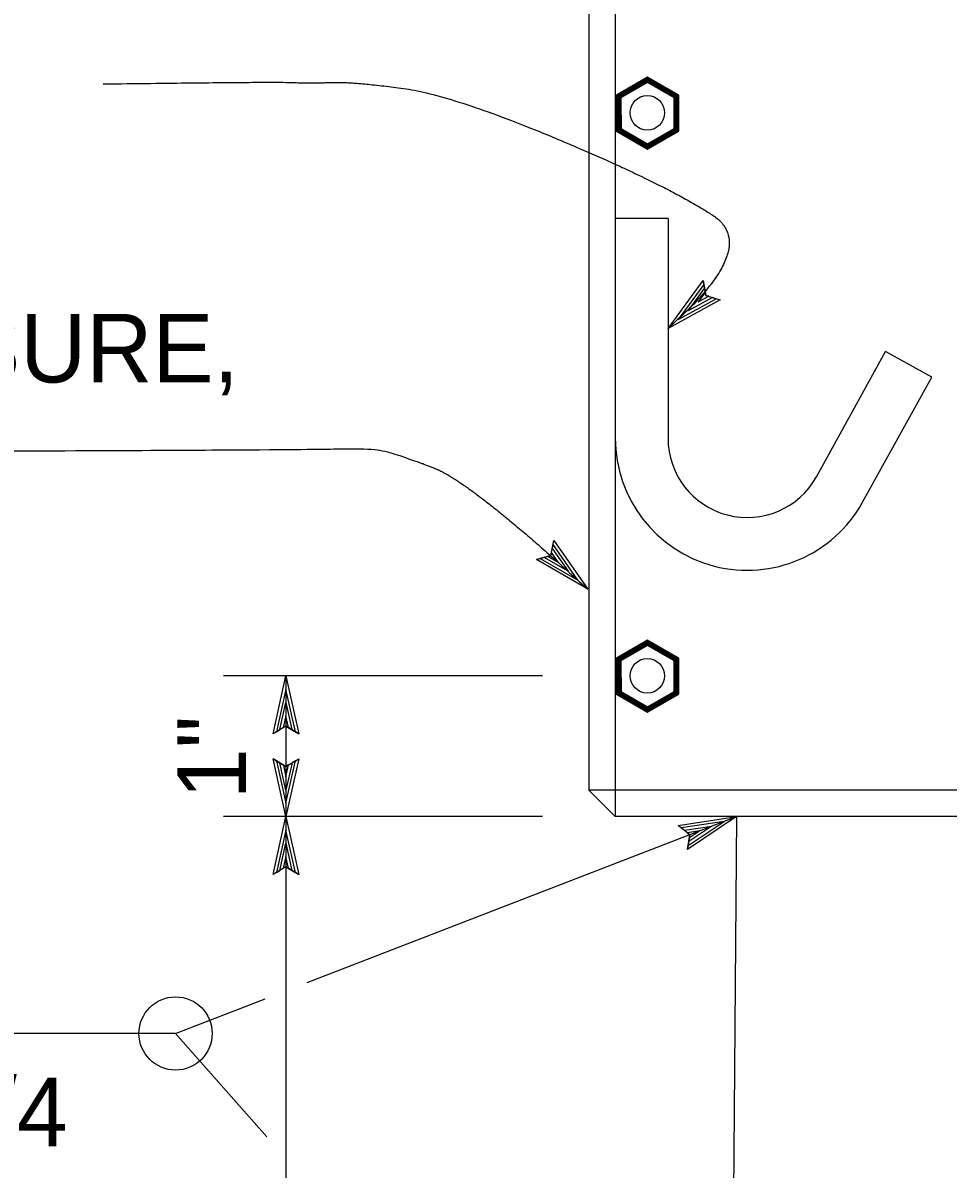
# Model space of a CAD drawing. Extents: x -894 to 867, y -474 to 712.
# Drawn here: x -250.7 to -156.1, y -10.5 to 106.6 of the extents above; entities that cross this region are included whole.
import ezdxf

# ---------------------------------------------------------------- set-up
doc = ezdxf.new("R2010")
doc.units = 0
doc.layers.add('57 Undefined', color=7, linetype='Continuous')
doc.layers.add('60 Nongeo Data', color=7, linetype='Continuous')

msp = doc.modelspace()

# ---------------------------------------------------------------- linework, layer by layer
at = {"layer": '60 Nongeo Data'}
for p, q in [((-190.14, 111.79), (-190.14, 25.54)), ((-192.83, 109.09), (-192.83, 28.23)), ((-190.14, 86.64), (-190.14, 64.18)), ((-184.75, 86.64), (-190.14, 86.64)), ((-184.75, 86.64), (-184.75, 64.18)), ((-169.59, 60.26), (-162.51, 73.03)), ((-157.79, 70.42), (-162.51, 73.03)), ((-164.87, 57.65), (-157.79, 70.42)), ((-197.56, 39.91), (-230.18, 39.91)), ((-223.79, 39.91), (-223.79, 25.54)), ((-106.58, 28.23), (-192.83, 28.23)), ((-190.14, 25.54), (-192.83, 28.23)), ((-197.56, 25.54), (-230.18, 25.54)), ((-223.79, 25.54), (-223.79, -60.71)), ((-221.61, 8.59), (-177.74, 25.54)), ((-109.28, 25.54), (-190.14, 25.54)), ((-177.74, 25.54), (-178.46, -60.71)), ((-235.07, 3.39), (-225.92, 6.92)), ((-235.07, 3.39), (-280.79, 3.39)), ((-235.07, 3.39), (-225.75, -7.16))]:
    msp.add_line(p, q, dxfattribs=at)
for points in [[(-190.03, 95.54), (-186.83, 93.7), (-183.65, 95.55), (-183.65, 99.23), (-186.84, 101.07), (-190.03, 99.22), (-190.03, 95.54)], [(-190.03, 95.54), (-186.83, 93.7), (-183.65, 95.55), (-183.65, 99.23), (-186.84, 101.07), (-190.03, 99.22), (-190.03, 95.54)], [(-190.03, 95.54), (-186.83, 93.7), (-183.65, 95.55), (-183.65, 99.23), (-186.84, 101.07), (-190.03, 99.22), (-190.03, 95.54)], [(-190.03, 95.54), (-186.83, 93.7), (-183.65, 95.55), (-183.65, 99.23), (-186.84, 101.07), (-190.03, 99.22), (-190.03, 95.54)], [(-190.03, 95.54), (-186.83, 93.7), (-183.65, 95.55), (-183.65, 99.23), (-186.84, 101.07), (-190.03, 99.22), (-190.03, 95.54)], [(-190.01, 95.57), (-186.83, 93.75), (-183.69, 95.57), (-183.69, 99.21), (-186.84, 101.02), (-189.99, 99.2), (-189.99, 95.54)], [(-190.01, 95.57), (-186.83, 93.75), (-183.69, 95.57), (-183.69, 99.21), (-186.84, 101.02), (-189.99, 99.2), (-189.99, 95.54)], [(-190.01, 95.57), (-186.83, 93.75), (-183.69, 95.57), (-183.69, 99.21), (-186.84, 101.02), (-189.99, 99.2), (-189.99, 95.54)], [(-190.01, 95.57), (-186.83, 93.75), (-183.69, 95.57), (-183.69, 99.21), (-186.84, 101.02), (-189.99, 99.2), (-189.99, 95.54)], [(-190.01, 95.57), (-186.83, 93.75), (-183.69, 95.57), (-183.69, 99.21), (-186.84, 101.02), (-189.99, 99.2), (-189.99, 95.54)], [(-189.99, 95.61), (-186.83, 93.79), (-183.73, 95.6), (-183.73, 99.19), (-186.84, 100.98), (-189.95, 99.18), (-189.95, 95.54)], [(-189.99, 95.61), (-186.83, 93.79), (-183.73, 95.6), (-183.73, 99.19), (-186.84, 100.98), (-189.95, 99.18), (-189.95, 95.54)], [(-189.99, 95.61), (-186.83, 93.79), (-183.73, 95.6), (-183.73, 99.19), (-186.84, 100.98), (-189.95, 99.18), (-189.95, 95.54)], [(-189.99, 95.61), (-186.83, 93.79), (-183.73, 95.6), (-183.73, 99.19), (-186.84, 100.98), (-189.95, 99.18), (-189.95, 95.54)], [(-189.99, 95.61), (-186.83, 93.79), (-183.73, 95.6), (-183.73, 99.19), (-186.84, 100.98), (-189.95, 99.18), (-189.95, 95.54)], [(-189.97, 95.64), (-186.83, 93.84), (-183.77, 95.62), (-183.77, 99.16), (-186.84, 100.93), (-189.91, 99.15), (-189.91, 95.54)], [(-189.97, 95.64), (-186.83, 93.84), (-183.77, 95.62), (-183.77, 99.16), (-186.84, 100.93), (-189.91, 99.15), (-189.91, 95.54)], [(-189.97, 95.64), (-186.83, 93.84), (-183.77, 95.62), (-183.77, 99.16), (-186.84, 100.93), (-189.91, 99.15), (-189.91, 95.54)], [(-189.97, 95.64), (-186.83, 93.84), (-183.77, 95.62), (-183.77, 99.16), (-186.84, 100.93), (-189.91, 99.15), (-189.91, 95.54)], [(-189.97, 95.64), (-186.83, 93.84), (-183.77, 95.62), (-183.77, 99.16), (-186.84, 100.93), (-189.91, 99.15), (-189.91, 95.54)], [(-189.95, 95.68), (-186.83, 93.89), (-183.8, 95.64), (-183.81, 99.14), (-186.84, 100.89), (-189.87, 99.13), (-189.87, 95.54)], [(-189.95, 95.68), (-186.83, 93.89), (-183.8, 95.64), (-183.81, 99.14), (-186.84, 100.89), (-189.87, 99.13), (-189.87, 95.54)], [(-189.95, 95.68), (-186.83, 93.89), (-183.8, 95.64), (-183.81, 99.14), (-186.84, 100.89), (-189.87, 99.13), (-189.87, 95.54)], [(-189.95, 95.68), (-186.83, 93.89), (-183.8, 95.64), (-183.81, 99.14), (-186.84, 100.89), (-189.87, 99.13), (-189.87, 95.54)], [(-189.95, 95.68), (-186.83, 93.89), (-183.8, 95.64), (-183.81, 99.14), (-186.84, 100.89), (-189.87, 99.13), (-189.87, 95.54)], [(-189.93, 95.71), (-186.83, 93.93), (-183.84, 95.66), (-183.85, 99.12), (-186.84, 100.84), (-189.83, 99.11), (-189.83, 95.54)], [(-189.93, 95.71), (-186.83, 93.93), (-183.84, 95.66), (-183.85, 99.12), (-186.84, 100.84), (-189.83, 99.11), (-189.83, 95.54)], [(-189.93, 95.71), (-186.83, 93.93), (-183.84, 95.66), (-183.85, 99.12), (-186.84, 100.84), (-189.83, 99.11), (-189.83, 95.54)], [(-189.93, 95.71), (-186.83, 93.93), (-183.84, 95.66), (-183.85, 99.12), (-186.84, 100.84), (-189.83, 99.11), (-189.83, 95.54)], [(-189.93, 95.71), (-186.83, 93.93), (-183.84, 95.66), (-183.85, 99.12), (-186.84, 100.84), (-189.83, 99.11), (-189.83, 95.54)], [(-189.91, 95.74), (-186.83, 93.98), (-183.88, 95.69), (-183.89, 99.1), (-186.84, 100.8), (-189.79, 99.09), (-189.79, 95.54)], [(-189.91, 95.74), (-186.83, 93.98), (-183.88, 95.69), (-183.89, 99.1), (-186.84, 100.8), (-189.79, 99.09), (-189.79, 95.54)], [(-189.91, 95.74), (-186.83, 93.98), (-183.88, 95.69), (-183.89, 99.1), (-186.84, 100.8), (-189.79, 99.09), (-189.79, 95.54)], [(-189.91, 95.74), (-186.83, 93.98), (-183.88, 95.69), (-183.89, 99.1), (-186.84, 100.8), (-189.79, 99.09), (-189.79, 95.54)], [(-189.91, 95.74), (-186.83, 93.98), (-183.88, 95.69), (-183.89, 99.1), (-186.84, 100.8), (-189.79, 99.09), (-189.79, 95.54)], [(-189.89, 95.78), (-186.83, 94.02), (-183.92, 95.71), (-183.93, 99.07), (-186.84, 100.75), (-189.76, 99.06), (-189.75, 95.54)], [(-189.89, 95.78), (-186.83, 94.02), (-183.92, 95.71), (-183.93, 99.07), (-186.84, 100.75), (-189.76, 99.06), (-189.75, 95.54)], [(-189.89, 95.78), (-186.83, 94.02), (-183.92, 95.71), (-183.93, 99.07), (-186.84, 100.75), (-189.76, 99.06), (-189.75, 95.54)], [(-189.89, 95.78), (-186.83, 94.02), (-183.92, 95.71), (-183.93, 99.07), (-186.84, 100.75), (-189.76, 99.06), (-189.75, 95.54)], [(-189.89, 95.78), (-186.83, 94.02), (-183.92, 95.71), (-183.93, 99.07), (-186.84, 100.75), (-189.76, 99.06), (-189.75, 95.54)], [(-189.87, 95.81), (-186.83, 94.07), (-183.96, 95.73), (-183.97, 99.05), (-186.84, 100.71), (-189.72, 99.04), (-189.71, 95.54)], [(-189.87, 95.81), (-186.83, 94.07), (-183.96, 95.73), (-183.97, 99.05), (-186.84, 100.71), (-189.72, 99.04), (-189.71, 95.54)], [(-189.87, 95.81), (-186.83, 94.07), (-183.96, 95.73), (-183.97, 99.05), (-186.84, 100.71), (-189.72, 99.04), (-189.71, 95.54)], [(-189.87, 95.81), (-186.83, 94.07), (-183.96, 95.73), (-183.97, 99.05), (-186.84, 100.71), (-189.72, 99.04), (-189.71, 95.54)], [(-189.87, 95.81), (-186.83, 94.07), (-183.96, 95.73), (-183.97, 99.05), (-186.84, 100.71), (-189.72, 99.04), (-189.71, 95.54)], [(-189.85, 95.85), (-186.83, 94.11), (-184, 95.75), (-184.01, 99.03), (-186.84, 100.66), (-189.68, 99.02), (-189.67, 95.54)], [(-189.85, 95.85), (-186.83, 94.11), (-184, 95.75), (-184.01, 99.03), (-186.84, 100.66), (-189.68, 99.02), (-189.67, 95.54)], [(-189.85, 95.85), (-186.83, 94.11), (-184, 95.75), (-184.01, 99.03), (-186.84, 100.66), (-189.68, 99.02), (-189.67, 95.54)], [(-189.85, 95.85), (-186.83, 94.11), (-184, 95.75), (-184.01, 99.03), (-186.84, 100.66), (-189.68, 99.02), (-189.67, 95.54)], [(-189.85, 95.85), (-186.83, 94.11), (-184, 95.75), (-184.01, 99.03), (-186.84, 100.66), (-189.68, 99.02), (-189.67, 95.54)], [(-189.83, 95.88), (-186.83, 94.16), (-184.04, 95.78), (-184.05, 99), (-186.84, 100.61), (-189.64, 99), (-189.63, 95.54)], [(-189.83, 95.88), (-186.83, 94.16), (-184.04, 95.78), (-184.05, 99), (-186.84, 100.61), (-189.64, 99), (-189.63, 95.54)], [(-189.83, 95.88), (-186.83, 94.16), (-184.04, 95.78), (-184.05, 99), (-186.84, 100.61), (-189.64, 99), (-189.63, 95.54)], [(-189.83, 95.88), (-186.83, 94.16), (-184.04, 95.78), (-184.05, 99), (-186.84, 100.61), (-189.64, 99), (-189.63, 95.54)], [(-189.83, 95.88), (-186.83, 94.16), (-184.04, 95.78), (-184.05, 99), (-186.84, 100.61), (-189.64, 99), (-189.63, 95.54)], [(-189.81, 95.92), (-186.83, 94.2), (-184.08, 95.8), (-184.09, 98.98), (-186.84, 100.57), (-189.6, 98.97), (-189.59, 95.54)], [(-189.81, 95.92), (-186.83, 94.2), (-184.08, 95.8), (-184.09, 98.98), (-186.84, 100.57), (-189.6, 98.97), (-189.59, 95.54)], [(-189.81, 95.92), (-186.83, 94.2), (-184.08, 95.8), (-184.09, 98.98), (-186.84, 100.57), (-189.6, 98.97), (-189.59, 95.54)], [(-189.81, 95.92), (-186.83, 94.2), (-184.08, 95.8), (-184.09, 98.98), (-186.84, 100.57), (-189.6, 98.97), (-189.59, 95.54)], [(-189.81, 95.92), (-186.83, 94.2), (-184.08, 95.8), (-184.09, 98.98), (-186.84, 100.57), (-189.6, 98.97), (-189.59, 95.54)], [(-189.79, 95.95), (-186.83, 94.25), (-184.12, 95.82), (-184.12, 98.96), (-186.84, 100.52), (-189.56, 98.95), (-189.55, 95.54)], [(-189.79, 95.95), (-186.83, 94.25), (-184.12, 95.82), (-184.12, 98.96), (-186.84, 100.52), (-189.56, 98.95), (-189.55, 95.54)], [(-189.79, 95.95), (-186.83, 94.25), (-184.12, 95.82), (-184.12, 98.96), (-186.84, 100.52), (-189.56, 98.95), (-189.55, 95.54)], [(-189.79, 95.95), (-186.83, 94.25), (-184.12, 95.82), (-184.12, 98.96), (-186.84, 100.52), (-189.56, 98.95), (-189.55, 95.54)], [(-189.79, 95.95), (-186.83, 94.25), (-184.12, 95.82), (-184.12, 98.96), (-186.84, 100.52), (-189.56, 98.95), (-189.55, 95.54)], [(-190.03, 38.04), (-186.83, 36.2), (-183.65, 38.05), (-183.65, 41.73), (-186.84, 43.57), (-190.03, 41.72), (-190.03, 38.04)], [(-190.03, 38.04), (-186.83, 36.2), (-183.65, 38.05), (-183.65, 41.73), (-186.84, 43.57), (-190.03, 41.72), (-190.03, 38.04)], [(-190.03, 38.04), (-186.83, 36.2), (-183.65, 38.05), (-183.65, 41.73), (-186.84, 43.57), (-190.03, 41.72), (-190.03, 38.04)], [(-190.03, 38.04), (-186.83, 36.2), (-183.65, 38.05), (-183.65, 41.73), (-186.84, 43.57), (-190.03, 41.72), (-190.03, 38.04)], [(-190.03, 38.04), (-186.83, 36.2), (-183.65, 38.05), (-183.65, 41.73), (-186.84, 43.57), (-190.03, 41.72), (-190.03, 38.04)], [(-190.01, 38.07), (-186.83, 36.25), (-183.69, 38.07), (-183.69, 41.71), (-186.84, 43.52), (-189.99, 41.7), (-189.99, 38.04)], [(-190.01, 38.07), (-186.83, 36.25), (-183.69, 38.07), (-183.69, 41.71), (-186.84, 43.52), (-189.99, 41.7), (-189.99, 38.04)], [(-190.01, 38.07), (-186.83, 36.25), (-183.69, 38.07), (-183.69, 41.71), (-186.84, 43.52), (-189.99, 41.7), (-189.99, 38.04)], [(-190.01, 38.07), (-186.83, 36.25), (-183.69, 38.07), (-183.69, 41.71), (-186.84, 43.52), (-189.99, 41.7), (-189.99, 38.04)], [(-190.01, 38.07), (-186.83, 36.25), (-183.69, 38.07), (-183.69, 41.71), (-186.84, 43.52), (-189.99, 41.7), (-189.99, 38.04)], [(-189.99, 38.11), (-186.83, 36.29), (-183.73, 38.1), (-183.73, 41.69), (-186.84, 43.48), (-189.95, 41.68), (-189.95, 38.04)], [(-189.99, 38.11), (-186.83, 36.29), (-183.73, 38.1), (-183.73, 41.69), (-186.84, 43.48), (-189.95, 41.68), (-189.95, 38.04)], [(-189.99, 38.11), (-186.83, 36.29), (-183.73, 38.1), (-183.73, 41.69), (-186.84, 43.48), (-189.95, 41.68), (-189.95, 38.04)], [(-189.99, 38.11), (-186.83, 36.29), (-183.73, 38.1), (-183.73, 41.69), (-186.84, 43.48), (-189.95, 41.68), (-189.95, 38.04)], [(-189.99, 38.11), (-186.83, 36.29), (-183.73, 38.1), (-183.73, 41.69), (-186.84, 43.48), (-189.95, 41.68), (-189.95, 38.04)], [(-189.97, 38.14), (-186.83, 36.34), (-183.77, 38.12), (-183.77, 41.66), (-186.84, 43.43), (-189.91, 41.65), (-189.91, 38.04)], [(-189.97, 38.14), (-186.83, 36.34), (-183.77, 38.12), (-183.77, 41.66), (-186.84, 43.43), (-189.91, 41.65), (-189.91, 38.04)], [(-189.97, 38.14), (-186.83, 36.34), (-183.77, 38.12), (-183.77, 41.66), (-186.84, 43.43), (-189.91, 41.65), (-189.91, 38.04)], [(-189.97, 38.14), (-186.83, 36.34), (-183.77, 38.12), (-183.77, 41.66), (-186.84, 43.43), (-189.91, 41.65), (-189.91, 38.04)], [(-189.97, 38.14), (-186.83, 36.34), (-183.77, 38.12), (-183.77, 41.66), (-186.84, 43.43), (-189.91, 41.65), (-189.91, 38.04)], [(-189.95, 38.18), (-186.83, 36.39), (-183.8, 38.14), (-183.81, 41.64), (-186.84, 43.39), (-189.87, 41.63), (-189.87, 38.04)], [(-189.95, 38.18), (-186.83, 36.39), (-183.8, 38.14), (-183.81, 41.64), (-186.84, 43.39), (-189.87, 41.63), (-189.87, 38.04)], [(-189.95, 38.18), (-186.83, 36.39), (-183.8, 38.14), (-183.81, 41.64), (-186.84, 43.39), (-189.87, 41.63), (-189.87, 38.04)], [(-189.95, 38.18), (-186.83, 36.39), (-183.8, 38.14), (-183.81, 41.64), (-186.84, 43.39), (-189.87, 41.63), (-189.87, 38.04)], [(-189.95, 38.18), (-186.83, 36.39), (-183.8, 38.14), (-183.81, 41.64), (-186.84, 43.39), (-189.87, 41.63), (-189.87, 38.04)], [(-189.93, 38.21), (-186.83, 36.43), (-183.84, 38.16), (-183.85, 41.62), (-186.84, 43.34), (-189.83, 41.61), (-189.83, 38.04)], [(-189.93, 38.21), (-186.83, 36.43), (-183.84, 38.16), (-183.85, 41.62), (-186.84, 43.34), (-189.83, 41.61), (-189.83, 38.04)], [(-189.93, 38.21), (-186.83, 36.43), (-183.84, 38.16), (-183.85, 41.62), (-186.84, 43.34), (-189.83, 41.61), (-189.83, 38.04)], [(-189.93, 38.21), (-186.83, 36.43), (-183.84, 38.16), (-183.85, 41.62), (-186.84, 43.34), (-189.83, 41.61), (-189.83, 38.04)], [(-189.93, 38.21), (-186.83, 36.43), (-183.84, 38.16), (-183.85, 41.62), (-186.84, 43.34), (-189.83, 41.61), (-189.83, 38.04)], [(-189.91, 38.24), (-186.83, 36.48), (-183.88, 38.19), (-183.89, 41.6), (-186.84, 43.3), (-189.79, 41.59), (-189.79, 38.04)], [(-189.91, 38.24), (-186.83, 36.48), (-183.88, 38.19), (-183.89, 41.6), (-186.84, 43.3), (-189.79, 41.59), (-189.79, 38.04)], [(-189.91, 38.24), (-186.83, 36.48), (-183.88, 38.19), (-183.89, 41.6), (-186.84, 43.3), (-189.79, 41.59), (-189.79, 38.04)], [(-189.91, 38.24), (-186.83, 36.48), (-183.88, 38.19), (-183.89, 41.6), (-186.84, 43.3), (-189.79, 41.59), (-189.79, 38.04)], [(-189.91, 38.24), (-186.83, 36.48), (-183.88, 38.19), (-183.89, 41.6), (-186.84, 43.3), (-189.79, 41.59), (-189.79, 38.04)], [(-189.89, 38.28), (-186.83, 36.52), (-183.92, 38.21), (-183.93, 41.57), (-186.84, 43.25), (-189.76, 41.56), (-189.75, 38.04)], [(-189.89, 38.28), (-186.83, 36.52), (-183.92, 38.21), (-183.93, 41.57), (-186.84, 43.25), (-189.76, 41.56), (-189.75, 38.04)], [(-189.89, 38.28), (-186.83, 36.52), (-183.92, 38.21), (-183.93, 41.57), (-186.84, 43.25), (-189.76, 41.56), (-189.75, 38.04)], [(-189.89, 38.28), (-186.83, 36.52), (-183.92, 38.21), (-183.93, 41.57), (-186.84, 43.25), (-189.76, 41.56), (-189.75, 38.04)], [(-189.89, 38.28), (-186.83, 36.52), (-183.92, 38.21), (-183.93, 41.57), (-186.84, 43.25), (-189.76, 41.56), (-189.75, 38.04)], [(-189.87, 38.31), (-186.83, 36.57), (-183.96, 38.23), (-183.97, 41.55), (-186.84, 43.21), (-189.72, 41.54), (-189.71, 38.04)], [(-189.87, 38.31), (-186.83, 36.57), (-183.96, 38.23), (-183.97, 41.55), (-186.84, 43.21), (-189.72, 41.54), (-189.71, 38.04)], [(-189.87, 38.31), (-186.83, 36.57), (-183.96, 38.23), (-183.97, 41.55), (-186.84, 43.21), (-189.72, 41.54), (-189.71, 38.04)], [(-189.87, 38.31), (-186.83, 36.57), (-183.96, 38.23), (-183.97, 41.55), (-186.84, 43.21), (-189.72, 41.54), (-189.71, 38.04)], [(-189.87, 38.31), (-186.83, 36.57), (-183.96, 38.23), (-183.97, 41.55), (-186.84, 43.21), (-189.72, 41.54), (-189.71, 38.04)], [(-189.85, 38.35), (-186.83, 36.61), (-184, 38.25), (-184.01, 41.53), (-186.84, 43.16), (-189.68, 41.52), (-189.67, 38.04)], [(-189.85, 38.35), (-186.83, 36.61), (-184, 38.25), (-184.01, 41.53), (-186.84, 43.16), (-189.68, 41.52), (-189.67, 38.04)], [(-189.85, 38.35), (-186.83, 36.61), (-184, 38.25), (-184.01, 41.53), (-186.84, 43.16), (-189.68, 41.52), (-189.67, 38.04)], [(-189.85, 38.35), (-186.83, 36.61), (-184, 38.25), (-184.01, 41.53), (-186.84, 43.16), (-189.68, 41.52), (-189.67, 38.04)], [(-189.85, 38.35), (-186.83, 36.61), (-184, 38.25), (-184.01, 41.53), (-186.84, 43.16), (-189.68, 41.52), (-189.67, 38.04)], [(-189.83, 38.38), (-186.83, 36.66), (-184.04, 38.28), (-184.05, 41.5), (-186.84, 43.11), (-189.64, 41.5), (-189.63, 38.04)], [(-189.83, 38.38), (-186.83, 36.66), (-184.04, 38.28), (-184.05, 41.5), (-186.84, 43.11), (-189.64, 41.5), (-189.63, 38.04)], [(-189.83, 38.38), (-186.83, 36.66), (-184.04, 38.28), (-184.05, 41.5), (-186.84, 43.11), (-189.64, 41.5), (-189.63, 38.04)], [(-189.83, 38.38), (-186.83, 36.66), (-184.04, 38.28), (-184.05, 41.5), (-186.84, 43.11), (-189.64, 41.5), (-189.63, 38.04)], [(-189.83, 38.38), (-186.83, 36.66), (-184.04, 38.28), (-184.05, 41.5), (-186.84, 43.11), (-189.64, 41.5), (-189.63, 38.04)], [(-189.81, 38.42), (-186.83, 36.7), (-184.08, 38.3), (-184.09, 41.48), (-186.84, 43.07), (-189.6, 41.47), (-189.59, 38.04)], [(-189.81, 38.42), (-186.83, 36.7), (-184.08, 38.3), (-184.09, 41.48), (-186.84, 43.07), (-189.6, 41.47), (-189.59, 38.04)], [(-189.81, 38.42), (-186.83, 36.7), (-184.08, 38.3), (-184.09, 41.48), (-186.84, 43.07), (-189.6, 41.47), (-189.59, 38.04)], [(-189.81, 38.42), (-186.83, 36.7), (-184.08, 38.3), (-184.09, 41.48), (-186.84, 43.07), (-189.6, 41.47), (-189.59, 38.04)], [(-189.81, 38.42), (-186.83, 36.7), (-184.08, 38.3), (-184.09, 41.48), (-186.84, 43.07), (-189.6, 41.47), (-189.59, 38.04)], [(-189.79, 38.45), (-186.83, 36.75), (-184.12, 38.32), (-184.12, 41.46), (-186.84, 43.02), (-189.56, 41.45), (-189.55, 38.04)], [(-189.79, 38.45), (-186.83, 36.75), (-184.12, 38.32), (-184.12, 41.46), (-186.84, 43.02), (-189.56, 41.45), (-189.55, 38.04)], [(-189.79, 38.45), (-186.83, 36.75), (-184.12, 38.32), (-184.12, 41.46), (-186.84, 43.02), (-189.56, 41.45), (-189.55, 38.04)], [(-189.79, 38.45), (-186.83, 36.75), (-184.12, 38.32), (-184.12, 41.46), (-186.84, 43.02), (-189.56, 41.45), (-189.55, 38.04)], [(-189.79, 38.45), (-186.83, 36.75), (-184.12, 38.32), (-184.12, 41.46), (-186.84, 43.02), (-189.56, 41.45), (-189.55, 38.04)]]:
    msp.add_lwpolyline(points, dxfattribs=at)
for points in [[(-179.43, 78.31), (-184.75, 75.41), (-181.16, 80.29), (-181.09, 79.89), (-183.72, 76.32), (-179.82, 78.43), (-180.21, 78.56), (-182.7, 77.2), (-181.02, 79.49), (-180.95, 79.08), (-181.67, 78.1), (-180.59, 78.69), (-180.89, 78.78), (-181.16, 80.29), (-180.89, 78.78)], [(-196.41, 53.73), (-192.95, 48.76), (-198.19, 51.79), (-197.8, 51.91), (-193.96, 49.68), (-196.49, 53.33), (-196.58, 52.93), (-194.96, 50.6), (-197.41, 52.02), (-197.02, 52.14), (-195.96, 51.52), (-196.66, 52.53), (-196.72, 52.22), (-198.19, 51.79), (-196.72, 52.22)], [(-225.11, 34.01), (-223.79, 39.91), (-222.48, 34), (-222.83, 34.21), (-223.79, 38.54), (-224.76, 34.21), (-224.41, 34.42), (-223.79, 37.19), (-223.18, 34.42), (-223.53, 34.63), (-223.79, 35.83), (-224.06, 34.63), (-223.79, 34.79), (-222.48, 34), (-223.79, 34.79)], [(-222.47, 31.44), (-223.79, 25.54), (-225.1, 31.44), (-224.75, 31.23), (-223.79, 26.9), (-222.82, 31.23), (-223.17, 31.02), (-223.79, 28.25), (-224.4, 31.02), (-224.05, 30.81), (-223.79, 29.61), (-223.52, 30.82), (-223.79, 30.65), (-225.1, 31.44), (-223.79, 30.65)], [(-225.11, 19.63), (-223.79, 25.54), (-222.48, 19.63), (-222.83, 19.84), (-223.79, 24.17), (-224.76, 19.84), (-224.41, 20.05), (-223.79, 22.82), (-223.18, 20.05), (-223.53, 20.26), (-223.79, 21.46), (-224.06, 20.26), (-223.79, 20.42), (-222.48, 19.63), (-223.79, 20.42)], [(-183.72, 24.64), (-177.74, 25.54), (-182.77, 22.19), (-182.7, 22.59), (-179.01, 25.04), (-183.4, 24.39), (-183.08, 24.14), (-180.27, 24.56), (-182.63, 22.99), (-182.56, 23.39), (-181.54, 24.07), (-182.76, 23.89), (-182.51, 23.69), (-182.77, 22.19), (-182.51, 23.69)]]:
    msp.add_lwpolyline(points, close=True, dxfattribs=at)
for centre, radius in [((-186.86, 97.42), 1.76), ((-186.86, 39.92), 1.76), ((-235.07, 3.39), 3.74)]:
    msp.add_circle(centre, radius, dxfattribs=at)
for radius in [13.48, 8.09]:
    msp.add_arc((-176.66, 64.18), radius, 180, 331, dxfattribs=at)
for points in [[(-242.48, 100.37), (-225.45, 100.6), (-221.24, 100.45), (-216.89, 100.6), (-206.83, 99.25), (-185.21, 90.21), (-175.21, 83.76), (-184.75, 75.41)], [(-302.23, 62.69), (-221.13, 62.99), (-215.43, 63.19), (-212.73, 62.69), (-204.89, 59.73), (-192.95, 48.76)]]:
    msp.add_open_spline(points, degree=2, dxfattribs=at)

# ---------------------------------------------------------------- texts
at = {"layer": '57 Undefined'}
for s, p in [('WELDED PLATE BOX ENCLOSURE,', (-386.72, 69.88)), ('1/4', (-259.1, -8.13))]:
    msp.add_text(s, height=7, dxfattribs=at).set_placement(p)
msp.add_text('1"', height=7, rotation=90, dxfattribs=at).set_placement((-227.88, 27.31))

doc.saveas('drawing.dxf')
